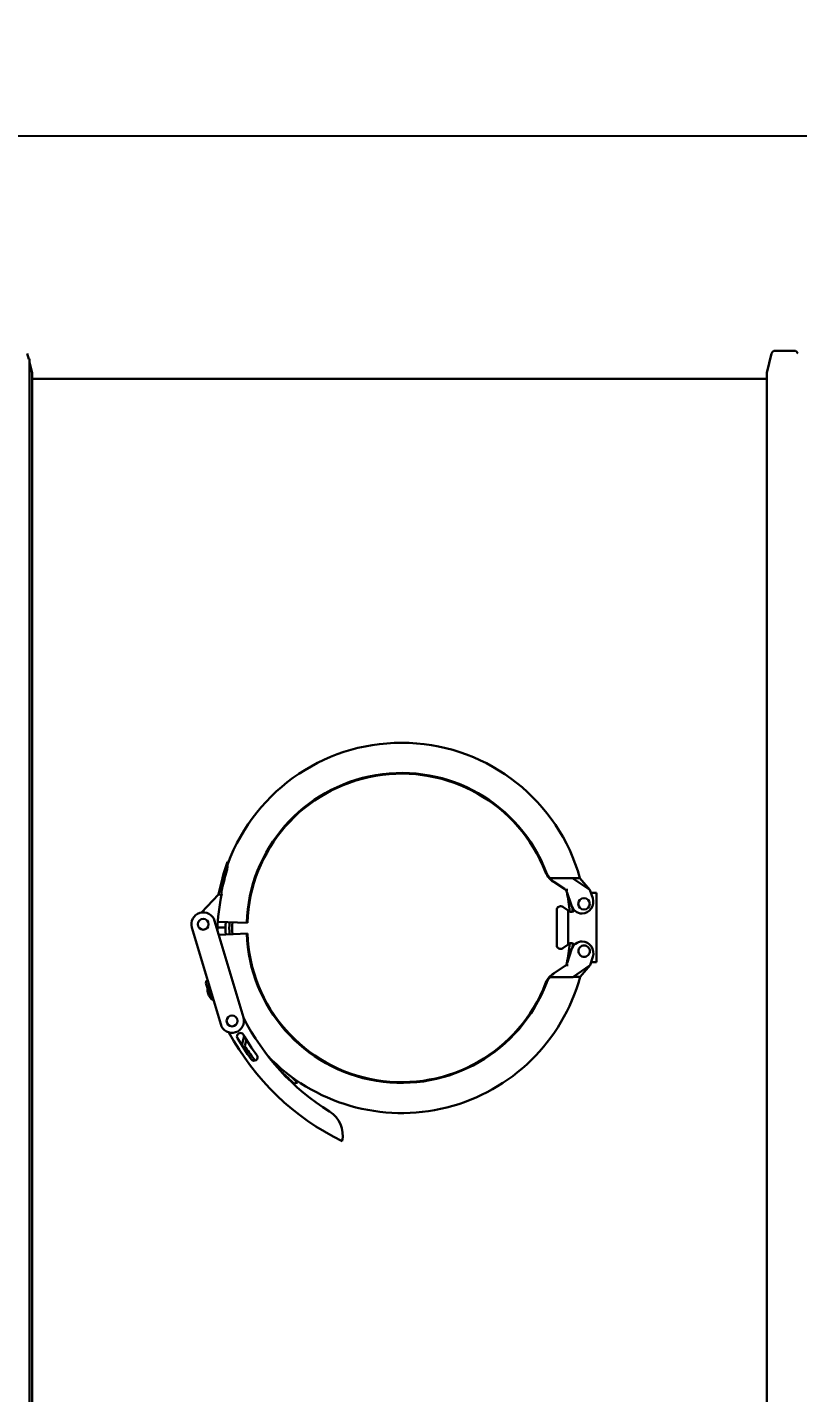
# Model space of a CAD drawing. Header units: millimetres. Extents: x 13935 to 21534, y -198 to 9202.
# Drawn here: x 15446 to 15836, y 7893 to 8583 of the extents above; entities that cross this region are included whole.
import ezdxf

# ---------------------------------------------------------------- set-up
doc = ezdxf.new("R2010")
doc.units = ezdxf.units.MM
doc.header["$LTSCALE"] = 326.7
doc.header["$PDMODE"] = 3
doc.header["$PDSIZE"] = 8
doc.layers.get('0').update_dxf_attribs({"linetype": 'CONTINUOUS'})
doc.layers.get('Defpoints').update_dxf_attribs({"linetype": 'CONTINUOUS'})
doc.styles.get("Standard").update_dxf_attribs({"font": 'calibri.ttf'})
doc.dimstyles.new('DIMSTYLE_1', dxfattribs={"dimtxt": 40, "dimasz": 35, "dimexe": 0.08, "dimexo": 1, "dimgap": 1, "dimtad": 1, "dimdsep": 46, "dimtxsty": 'Standard', "dimblk": '_FILLED', "dimblk1": '_FILLED', "dimblk2": '_FILLED', "dimcen": 0.09, "dimazin": 2, "dimtp": 0.01, "dimtm": 0.01, "dimtfac": 1, "dimtofl": 0, "dimtmove": 0, "dimatfit": 3, "dimldrblk": '_FILLED', "dimfxl": 1, "dimtolj": 1, "dimarcsym": 0})

# ---------------------------------------------------------------- blocks, each defined once
blk = doc.blocks.new('_FILLED')
at = {"color": 0, "linetype": 'ByBlock'}
blk.add_solid([(0, 0), (-1, 0.214), (-1, -0.214)], dxfattribs=at)
blk = doc.blocks.new('*D2237')
at = {"color": 0, "linetype": 'Continuous', "lineweight": -2}
for p, q in [((14585.72, 8138.35), (14585.72, 8528.77)), ((14620.72, 8528.69), (16091.03, 8528.69)), ((16126.03, 8125.39), (16126.03, 8528.77))]:
    blk.add_line(p, q, dxfattribs=at)
at = {"layer": 'Defpoints', "color": 0}
for p in [(16126.03, 8528.69), (14585.72, 8137.35), (16126.03, 8124.39)]:
    blk.add_point(p, dxfattribs=at)
at = {"color": 0, "linetype": 'ByBlock', "lineweight": -2, "xscale": 35, "yscale": 35, "zscale": 35, "rotation": 180}
blk.add_blockref('_FILLED', (14585.72, 8528.69), dxfattribs=at)
at = {"color": 0, "linetype": 'ByBlock', "lineweight": -2, "xscale": 35, "yscale": 35, "zscale": 35}
blk.add_blockref('_FILLED', (16126.03, 8528.69), dxfattribs=at)
at = {"color": 0, "lineweight": 30, "insert": (15337.56, 8583.02), "char_height": 40, "attachment_point": 2, "line_spacing_factor": 0.9}
blk.add_mtext('\\A1;C', dxfattribs=at)

msp = doc.modelspace()

# ---------------------------------------------------------------- linework, layer by layer
at = {"color": 0, "linetype": 'Continuous', "lineweight": 30}
for p, q in [((15446.37525, 8418.58889), (15447.09243, 8415.74884)), ((15447.48581, 8415.84817), (15447.06735, 8415.84817)), ((15447.48581, 8415.84817), (15447.48581, 7840.84818)), ((15822.59672, 8418.59027), (15820.13451, 8408.83992)), ((15824.34158, 8419.94818), (15834.03003, 8419.94818)), ((15447.48581, 8414.19108), (15448.83711, 8408.83992)), ((15448.83711, 8408.83992), (15448.83711, 7847.85643)), ((15820.13451, 8408.83992), (15820.13451, 7847.85643)), ((15820.13451, 8405.84818), (15448.83711, 8405.84818)), ((15548.10319, 8161.53154), (15547.54936, 8161.52926)), ((15711.69278, 8153.34333), (15710.45062, 8153.34027)), ((15711.69279, 8153.34245), (15710.45062, 8153.34027)), ((15717.23521, 8153.35485), (15711.69279, 8153.34245)), ((15721.95159, 8153.36495), (15730.76635, 8147.38385)), ((15725.70517, 8153.37301), (15730.76635, 8147.38385)), ((15717.90524, 8147.92953), (15712.58407, 8151.46051)), ((15719.62278, 8147.35994), (15718.54584, 8147.35763)), ((15719.09504, 8146.37913), (15721.41578, 8139.4664)), ((15732.14861, 8143.29703), (15730.76634, 8147.38391)), ((15731.49051, 8145.84818), (15734.09051, 8145.84818)), ((15734.09051, 8145.84818), (15734.09051, 8110.84818)), ((15543.05643, 8145.05482), (15534.48076, 8135.97803)), ((15544.54529, 8144.85183), (15543.05643, 8145.05482)), ((15717.13064, 8138.76539), (15720.19885, 8136.5884)), ((15555.63211, 8082.88257), (15541.03731, 8131.74965)), ((15713.9733, 8137.13427), (15713.9733, 8119.56209)), ((15719.8333, 8119.84859), (15719.8333, 8136.84777)), ((15544.13397, 8079.4485), (15529.53917, 8128.31558)), ((15542.49102, 8128.34818), (15546.61694, 8128.34818)), ((15542.49347, 8128.39661), (15546.61813, 8128.39661)), ((15557.60132, 8130.73437), (15542.67541, 8131.22352)), ((15543.12693, 8124.75307), (15557.613, 8125.29006)), ((15717.13064, 8117.93096), (15720.19885, 8120.10795)), ((15721.46343, 8117.26119), (15719.17238, 8110.33856)), ((15730.84788, 8109.38388), (15732.21261, 8113.47666)), ((15731.49051, 8110.84818), (15734.09051, 8110.84818)), ((15717.98981, 8108.78345), (15712.68598, 8105.23108)), ((15718.62739, 8109.35772), (15719.70433, 8109.36003)), ((15730.8479, 8109.38394), (15722.05889, 8103.36507)), ((15725.81247, 8103.37312), (15730.8479, 8109.38394)), ((15710.55792, 8103.34038), (15711.80009, 8103.34354)), ((15710.55792, 8103.34038), (15711.80008, 8103.34266)), ((15711.80009, 8103.34354), (15717.24789, 8103.35472)), ((15725.78297, 8103.37813), (15725.81247, 8103.37312)), ((15725.7846, 8103.38304), (15725.81247, 8103.37312)), ((15556.0317, 8073.49331), (15554.84559, 8068.98633)), ((15556.47174, 8069.27159), (15557.11229, 8071.70559)), ((15574.39157, 8056.51731), (15573.94715, 8056.35611)), ((15581.27408, 8049.52522), (15582.88836, 8050.11072))]:
    msp.add_line(p, q, dxfattribs=at)
for centre, radius in [((15727.76362, 8140.32266), 2.9), ((15535.28824, 8130.03261), 2.75), ((15549.88304, 8081.16553), 2.75)]:
    msp.add_circle(centre, radius, dxfattribs=at)
for centre, radius, start, end in [((15824.34158, 8418.14818), 1.8, 90, 165.78218842), ((15834.03003, 8418.14818), 1.8, 14.21781158, 90), ((15635.55947, 8128.1795), 93.6, 15.6143724, 159.71184065), ((15635.55947, 8128.1795), 78.34359, 21.0800429, 178.12295555), ((15635.55947, 8128.1795), 77.99999, 21.23382129, 178.12295555), ((15659.58195, 8122.12573), 118.76, 160.62246721, 168.85011439), ((15635.55947, 8128.1795), 92.86668, 162.55061041, 168.39303802), ((15718.52644, 8160.16024), 10.57371, 201.07825907, 205.33951734), ((15718.45416, 8160.12566), 10.49358, 205.33776916, 213.92416209), ((15718.38466, 8160.08221), 10.41167, 213.93922562, 220.35616521), ((15718.67083, 8160.48211), 10.88934, 220.98456369, 226.25171505), ((15718.38776, 8160.18804), 10.48116, 226.25796058, 235.23166034), ((15659.58195, 8122.12573), 117.26, 168.4765008, 177.59218057), ((15718.32889, 8160.11166), 10.38486, 235.25815164, 236.43160039), ((15716.23227, 8145.41113), 3.02343, 40.07518812, 56.39114502), ((15635.48581, 8128.34818), 85.5, 5.38382596, 12.17072167), ((15715.9733, 8137.13427), 2, 54.64310974, 180), ((15727.10379, 8141.37598), 6, 198.55790438, 267.0711329), ((15726.46493, 8141.37461), 6, 273.17477821, 18.68672305), ((15535.28824, 8130.03261), 6, 16.62895017, 196.62895017), ((15721.35618, 8138.21953), 2, 234.64310974, 322.2582404), ((15635.48581, 8128.34818), 87, 5.28938777, 6.4036092), ((15635.48581, 8128.34818), 88.88971, 178.22459501, 182.23065611), ((15635.48581, 8128.34818), 87, 178.23269191, 182.23604595), ((15635.48581, 8128.34818), 85.5, 178.23434254, 182.23958183), ((15635.55947, 8128.1795), 78.34359, 182.12295555, 339.1658456), ((15635.55947, 8128.1795), 77.99999, 182.12295555, 339.01208982), ((15715.9733, 8119.56209), 2, 180, 305.35689026), ((15635.48581, 8128.34818), 85.5, 347.85355694, 354.61340423), ((15721.35618, 8118.47682), 2, 37.7417596, 128.54751904), ((15727.15959, 8115.37604), 6, 93.17477821, 161.68800673), ((15635.48581, 8128.34818), 87, 353.65508865, 354.71528282), ((15726.52072, 8115.37467), 6, 341.55918806, 87.0711329), ((15718.52031, 8096.53072), 10.47549, 123.84520661, 133.9870143), ((15538.66979, 8100.25717), 2, 127.71459673, 197.24487067), ((15565.4111, 8108.55794), 30, 197.24487068, 213.4186952), ((15543.47645, 8096.7555), 6, 152.79672351, 240.49177314), ((15635.55947, 8128.1795), 93.6, 223.59167555, 344.63153871), ((15718.65014, 8096.55981), 10.56008, 154.88848604, 159.16678279), ((15718.61636, 8096.57582), 10.5227, 150.62291475, 154.88939901), ((15718.56757, 8096.60306), 10.46682, 146.33731888, 150.62180168), ((15718.5229, 8096.6324), 10.41338, 141.00672248, 146.33546663), ((15718.46797, 8096.67597), 10.34328, 139.88505803, 141.00286714), ((15718.91087, 8096.14219), 11.02659, 137.48202725, 139.24672464), ((15549.88304, 8081.16553), 6, 196.62895017, 16.62895017), ((15661.766, 8136.25443), 118.76, 206.69825628, 238.20074528), ((15661.766, 8136.25443), 128.76, 208.2193593, 244.08275189), ((15554.09704, 8073.32607), 1.75, 30.30463638, 210.30463638), ((15661.766, 8136.25443), 126.46, 210.30463639, 216.09212194), ((15661.766, 8136.25443), 122.96, 210.30463639, 216.09212194), ((15558.40588, 8068.76259), 2, 165.25577103, 214.80406752), ((15659.40225, 8138.96752), 125, 214.80406752, 218.50316375), ((15560.99148, 8062.7896), 1.75, 216.09212193, 36.09212193), ((15575.07351, 8054.63716), 2, 86.06815865, 109.93594975), ((15659.40225, 8138.96752), 118.76, 224.84716183, 228.86267236), ((15659.40225, 8138.96752), 117.26, 226.75619053, 229.26851671), ((15591.80882, 8023.42176), 14, 347.72080032, 58.20074528)]:
    msp.add_arc(centre, radius, start, end, dxfattribs=at)
for points in [[(15547.43048, 8158.37346), (15547.4682, 8158.72655), (15547.49655, 8159.08059), (15547.53425, 8159.43367)], [(15547.53425, 8159.43367), (15547.57754, 8159.83906), (15547.62499, 8160.25213), (15547.76635, 8160.63453)], [(15546.96631, 8156.0268), (15547.20541, 8156.78748), (15547.34577, 8157.5806), (15547.43048, 8158.37346)], [(15710.13099, 8153.3396), (15709.33909, 8154.24681), (15708.69899, 8155.30928), (15708.26285, 8156.43175)], [(15712.3318, 8151.46213), (15711.51876, 8151.98072), (15710.77345, 8152.62069), (15710.13085, 8153.33973)], [(15721.95175, 8153.36495), (15720.37957, 8153.36202), (15718.80739, 8153.35814), (15717.23521, 8153.35485)], [(15724.10744, 8153.31391), (15723.73853, 8153.31929), (15723.36976, 8153.33209), (15723.00102, 8153.34435)], [(15710.23829, 8103.33969), (15710.87775, 8104.06144), (15711.62027, 8104.70456), (15712.43102, 8105.22658)], [(15719.17268, 8110.33912), (15719.05956, 8109.99716), (15718.89841, 8109.60993), (15718.58507, 8109.43232)], [(15708.38344, 8100.23957), (15708.81476, 8101.36389), (15709.45029, 8102.42909), (15710.23828, 8103.33969)], [(15717.24789, 8103.35472), (15718.85161, 8103.35825), (15720.45533, 8103.36118), (15722.05905, 8103.36507)], [(15722.05905, 8103.36507), (15722.77781, 8103.36655), (15723.49587, 8103.41179), (15724.2145, 8103.42536)], [(15724.2145, 8103.42536), (15724.59303, 8103.43251), (15724.9721, 8103.43467), (15725.35026, 8103.41649)]]:
    msp.add_open_spline(points, degree=3, dxfattribs=at)
for points, knots in [([(15722.48918, 8153.35906), (15722.40019, 8153.36103), (15722.22106, 8153.36418), (15722.04189, 8153.36515), (15721.95175, 8153.36495)], [0, 0, 0, 0, 0.496819088, 1, 1, 1, 1]), ([(15723.00102, 8153.34435), (15722.9166, 8153.34716), (15722.746, 8153.35264), (15722.57537, 8153.35716), (15722.48918, 8153.35906)], [0, 0, 0, 0, 0.494858107, 1, 1, 1, 1]), ([(15725.70517, 8153.37301), (15725.74262, 8153.23898), (15724.78782, 8153.46336), (15724.50159, 8153.30816), (15724.10744, 8153.31391)], [0, 0, 0, 0, 0.260922089, 1, 1, 1, 1]), ([(15544.54203, 8146.16419), (15544.53452, 8146.28058), (15544.53642, 8146.51574), (15544.56815, 8146.74867), (15544.59184, 8146.86399)], [0, 0, 0, 0, 0.497657515, 1, 1, 1, 1]), ([(15544.56664, 8145.94746), (15544.56073, 8145.98294), (15544.55076, 8146.05503), (15544.54439, 8146.12751), (15544.54203, 8146.16419)], [0, 0, 0, 0, 0.494617291, 1, 1, 1, 1]), ([(15544.68557, 8145.55074), (15544.65681, 8145.61097), (15544.6085, 8145.74136), (15544.5784, 8145.87679), (15544.56664, 8145.94746)], [0, 0, 0, 0, 0.4823423, 1, 1, 1, 1]), ([(15718.5458, 8147.35759), (15718.62532, 8147.26295), (15718.78357, 8147.07518), (15718.90715, 8146.85785), (15718.94604, 8146.742)], [0, 0, 0, 0, 0.50288441, 1, 1, 1, 1]), ([(15718.94604, 8146.742), (15718.95887, 8146.70377), (15718.97999, 8146.6245), (15718.98956, 8146.54294), (15718.99131, 8146.50153)], [0, 0, 0, 0, 0.493156576, 1, 1, 1, 1]), ([(15718.99131, 8146.50153), (15718.99209, 8146.483), (15718.99243, 8146.44536), (15718.99029, 8146.40779), (15718.98859, 8146.38881)], [0, 0, 0, 0, 0.493336488, 1, 1, 1, 1]), ([(15725.00702, 8115.87809), (15724.86007, 8116.5988), (15725.16432, 8118.22635), (15727.20403, 8119.57207), (15729.60026, 8119.09989), (15730.50934, 8117.71511), (15730.65186, 8116.99202)], [0, 0, 0, 0, 0.249862375, 0.499539292, 0.749644155, 1, 1, 1, 1]), ([(15730.65186, 8116.99202), (15730.79379, 8116.27197), (15730.48249, 8114.65272), (15728.45055, 8113.31049), (15726.06313, 8113.7835), (15725.15382, 8115.15815), (15725.00702, 8115.87809)], [0, 0, 0, 0, 0.250059493, 0.49972583, 0.749654655, 1, 1, 1, 1]), ([(15711.24513, 8104.0678), (15711.16582, 8103.99127), (15711.00952, 8103.83572), (15710.85806, 8103.67546), (15710.78355, 8103.5942)], [0, 0, 0, 0, 0.499912578, 1, 1, 1, 1]), ([(15718.42555, 8109.13894), (15718.35855, 8109.07312), (15718.21851, 8108.94777), (15718.06745, 8108.83594), (15717.98956, 8108.78383)], [0, 0, 0, 0, 0.50056954, 1, 1, 1, 1]), ([(15718.62731, 8109.35778), (15718.59558, 8109.31971), (15718.5301, 8109.24506), (15718.461, 8109.17376), (15718.42555, 8109.13894)], [0, 0, 0, 0, 0.499388106, 1, 1, 1, 1]), ([(15725.35026, 8103.41649), (15725.44393, 8103.41199), (15725.58855, 8103.40286), (15725.73251, 8103.38605), (15725.78297, 8103.37813)], [0, 0, 0, 0, 0.647410874, 1, 1, 1, 1])]:
    msp.add_open_spline(points, degree=3, knots=knots, dxfattribs=at)

# ---------------------------------------------------------------- dimensions: what is measured, and where the dimension line sits
dim = msp.add_linear_dim(base=(16126.02578, 8528.68634), p1=(14585.71672, 8137.34818), p2=(16126.02578, 8124.39192), text='C', dimstyle='DIMSTYLE_1', dxfattribs=at)
dim.commit()
dim.dimension.update_dxf_attribs({"geometry": '*D2237', "text_midpoint": (15337.5619, 8528.68634), "dimtype": 160})

doc.saveas('drawing.dxf')
